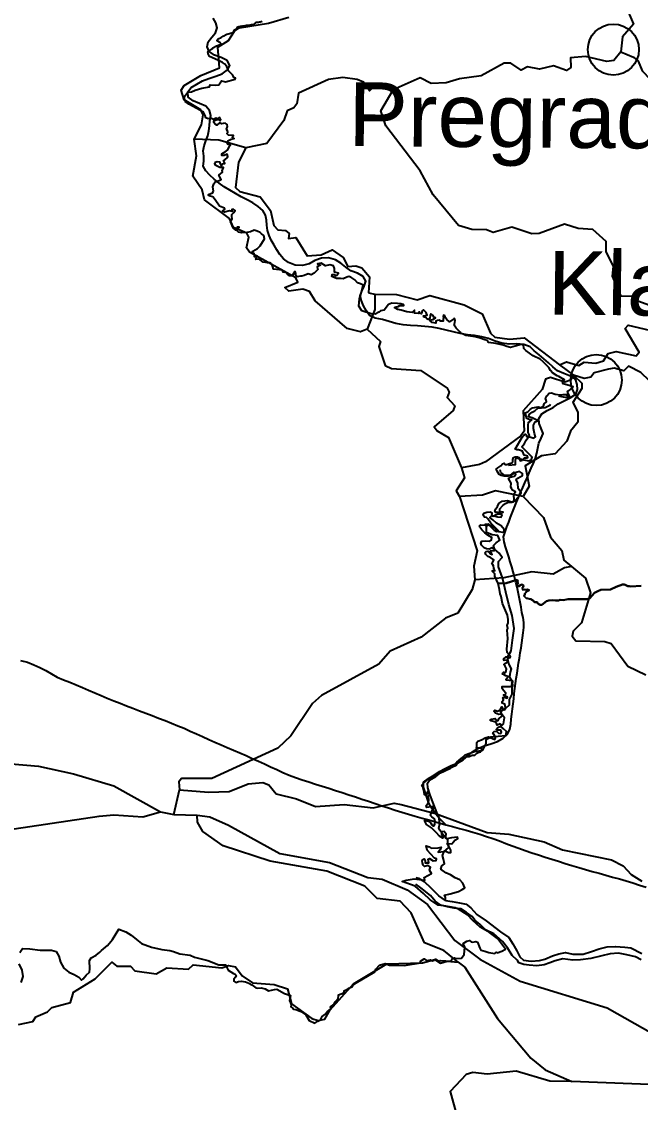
# Model space of a CAD drawing. Header units: metres. Extents: x 13.21 to 19.52, y 42.14 to 46.62.
# Drawn here: x 15.5378 to 15.7555, y 45.7928 to 46.1734 of the extents above; entities that cross this region are included whole.
import ezdxf

# ---------------------------------------------------------------- set-up
doc = ezdxf.new("R2010")
doc.units = ezdxf.units.M
doc.header["$MEASUREMENT"] = 0
for name, color, linetype in [('CESTE', 5, 'Continuous'), ('grad_manji', 1, 'Continuous'), ('hr', 9, 'Continuous'), ('naziv_manji', 1, 'Continuous'), ('PRUGE', 7, 'Continuous'), ('RIJEKE', 4, 'Continuous')]:
    doc.layers.add(name, color=color, linetype=linetype)
doc.styles.get("Standard").update_dxf_attribs({"font": 'arial.ttf'})

msp = doc.modelspace()

# ---------------------------------------------------------------- linework, layer by layer
at = {"layer": 'CESTE'}
for p, q in [((15.65992, 46.07787), (15.66212, 46.0774)), ((15.72713, 46.05249), (15.732, 46.04892)), ((15.59134, 45.89417), (15.5934, 45.90286)), ((15.58675, 45.89511), (15.59134, 45.89417)), ((15.59134, 45.89417), (15.59959, 45.89388)), ((15.7662, 45.79874), (15.73137, 45.80008))]:
    msp.add_line(p, q, dxfattribs=at)
for points in [[(15.68962, 46.21353), (15.68746, 46.21219), (15.68787, 46.21108), (15.69004, 46.20991), (15.69657, 46.20019), (15.69494, 46.19504), (15.69957, 46.19086), (15.71782, 46.19083), (15.72292, 46.18997), (15.727, 46.19191), (15.7295, 46.19227), (15.73707, 46.19096), (15.74481, 46.19139), (15.74694, 46.19053), (15.74877, 46.18713), (15.74648, 46.18405), (15.75022, 46.17932), (15.75314, 46.17254), (15.74924, 46.16803), (15.74871, 46.16277)], [(15.59857, 46.13195), (15.60117, 46.13702), (15.60166, 46.14062), (15.60092, 46.14231), (15.595, 46.14579), (15.59395, 46.14926), (15.59497, 46.15092), (15.60083, 46.15447), (15.6075, 46.15711), (15.6069, 46.16441), (15.61061, 46.1667), (15.61274, 46.17006), (15.61455, 46.17121), (15.62473, 46.17279), (15.63187, 46.17494)], [(15.74871, 46.16277), (15.74622, 46.15969), (15.74368, 46.1594), (15.73625, 46.16108), (15.731, 46.16062), (15.73108, 46.15726), (15.72951, 46.15615), (15.72492, 46.15787), (15.72003, 46.1566), (15.71587, 46.15745), (15.71359, 46.15632), (15.70991, 46.15877), (15.70764, 46.15881), (15.69948, 46.15426), (15.69185, 46.1533), (15.68723, 46.15178), (15.68195, 46.15156), (15.678, 46.15356), (15.6686, 46.14938)], [(15.74871, 46.16277), (15.75313, 46.16088), (15.75472, 46.1595), (15.75611, 46.15607), (15.76187, 46.15008), (15.76595, 46.14785), (15.77074, 46.14649), (15.78357, 46.14539), (15.78894, 46.14338)], [(15.6686, 46.14938), (15.66413, 46.15123), (15.66182, 46.15067), (15.66027, 46.14907), (15.65817, 46.15204), (15.65593, 46.15295), (15.65082, 46.15371), (15.64582, 46.15305), (15.63522, 46.14816), (15.63469, 46.14446), (15.63358, 46.14301), (15.6313, 46.14202), (15.63006, 46.13857), (15.62416, 46.13051), (15.61671, 46.12897)], [(15.76147, 46.07249), (15.75469, 46.07493), (15.75348, 46.07658), (15.74877, 46.07675), (15.74569, 46.0837), (15.74604, 46.08727), (15.74353, 46.09235), (15.74354, 46.09599), (15.7388, 46.10017), (15.73366, 46.10053), (15.72889, 46.10208), (15.71991, 46.09877), (15.71736, 46.0987), (15.71036, 46.10097), (15.70374, 46.09907), (15.70139, 46.10009), (15.69623, 46.10013), (15.6915, 46.10159), (15.68259, 46.11239), (15.67804, 46.1208), (15.66598, 46.13668), (15.66425, 46.14199), (15.6686, 46.14938)], [(15.65945, 46.06507), (15.65711, 46.06416), (15.6524, 46.0653), (15.64107, 46.07509), (15.63916, 46.07836), (15.63676, 46.0792), (15.63186, 46.07848), (15.63044, 46.07972), (15.63496, 46.0816), (15.6343, 46.08311), (15.61803, 46.09223), (15.61694, 46.09377), (15.61772, 46.09744), (15.61707, 46.09893), (15.6124, 46.10087), (15.61103, 46.10409), (15.60223, 46.11057), (15.60138, 46.11413), (15.59808, 46.11899), (15.59942, 46.1261), (15.59857, 46.13195)], [(15.61671, 46.12897), (15.6072, 46.13161), (15.59857, 46.13195)], [(15.61671, 46.12897), (15.6141, 46.12393), (15.61306, 46.11503), (15.61466, 46.11362), (15.62182, 46.11171), (15.62539, 46.1069), (15.62658, 46.10155), (15.62799, 46.10001), (15.63069, 46.09982), (15.63194, 46.09881), (15.63177, 46.09697), (15.63432, 46.09737), (15.63831, 46.09094), (15.64327, 46.0912), (15.64704, 46.09303), (15.65094, 46.09035), (15.65265, 46.08717), (15.65538, 46.08743), (15.65752, 46.08664), (15.66024, 46.08348), (15.65992, 46.07787)], [(15.66212, 46.0774), (15.66212, 46.07201), (15.65945, 46.06507)], [(15.66212, 46.0774), (15.66974, 46.0773), (15.67702, 46.07544), (15.68146, 46.07698), (15.69352, 46.07363), (15.69984, 46.07051), (15.70285, 46.06364), (15.70431, 46.06228), (15.70944, 46.06156), (15.71468, 46.06201), (15.72713, 46.05249)], [(15.65945, 46.06507), (15.66407, 46.06073), (15.66356, 46.05895), (15.66575, 46.05223), (15.668, 46.05127), (15.67824, 46.05052), (15.68753, 46.04435), (15.68821, 46.04285), (15.68757, 46.04104), (15.69023, 46.03813), (15.6897, 46.03638), (15.68304, 46.0307), (15.68399, 46.02928), (15.68804, 46.0269), (15.69256, 46.01628)], [(15.72713, 46.05249), (15.72959, 46.05353), (15.73388, 46.05225), (15.73573, 46.05347), (15.73988, 46.05312), (15.74254, 46.05398), (15.74424, 46.0565), (15.74704, 46.05726), (15.75401, 46.05563), (15.75515, 46.05703), (15.75021, 46.06527), (15.75129, 46.06654), (15.75879, 46.06475), (15.76399, 46.06502), (15.76831, 46.06676), (15.77459, 46.06563)], [(15.77441, 46.03851), (15.77192, 46.03779), (15.7696, 46.03799), (15.76009, 46.04091), (15.76176, 46.04225), (15.76167, 46.04401), (15.75564, 46.04983), (15.75141, 46.05202), (15.74967, 46.0504), (15.74631, 46.0513), (15.74431, 46.05102), (15.73925, 46.04969), (15.73808, 46.04819), (15.7358, 46.04771), (15.732, 46.04892)], [(15.732, 46.04892), (15.73091, 46.04716), (15.72891, 46.04646), (15.72393, 46.048), (15.7221, 46.0475), (15.72103, 46.04388), (15.71424, 46.03633), (15.71466, 46.02911), (15.71353, 46.02751), (15.70106, 46.01837), (15.69893, 46.01737), (15.69256, 46.01628)], [(15.732, 46.04892), (15.73491, 46.04602), (15.73498, 46.04419), (15.73181, 46.03927), (15.73348, 46.03585), (15.73349, 46.0323), (15.73093, 46.02919), (15.72965, 46.02568), (15.72559, 46.02112), (15.72074, 46.02046), (15.71501, 46.01692), (15.71643, 46.00983), (15.71428, 46.00619)], [(15.69256, 46.01628), (15.6936, 46.01277), (15.69067, 46.00818), (15.69194, 46.00619)], [(15.71428, 46.00619), (15.70452, 46.0081), (15.69997, 46.00656), (15.69194, 46.00619)], [(15.69194, 46.00619), (15.6981, 45.98701), (15.69692, 45.98165), (15.69729, 45.97685)], [(15.71428, 46.00619), (15.72146, 45.99872), (15.72387, 45.99177), (15.72788, 45.98716), (15.72861, 45.98372), (15.73133, 45.98152)], [(15.73133, 45.98152), (15.72881, 45.98104), (15.7249, 45.97875), (15.71736, 45.97962), (15.70748, 45.97751), (15.69729, 45.97685)], [(15.73133, 45.98152), (15.73621, 45.9774), (15.73804, 45.9722), (15.73486, 45.96164), (15.73184, 45.95874), (15.73157, 45.95695), (15.73279, 45.95526), (15.74301, 45.95506), (15.74524, 45.95439), (15.75117, 45.94637), (15.75741, 45.94329)], [(15.69729, 45.97685), (15.69635, 45.97334), (15.69136, 45.96509), (15.68694, 45.96329), (15.67836, 45.95659), (15.66756, 45.95165), (15.6635, 45.94709), (15.64331, 45.93605), (15.64012, 45.93323), (15.6325, 45.92183), (15.62796, 45.91749), (15.60475, 45.90678), (15.59409, 45.90684), (15.5931, 45.90569), (15.5934, 45.90286)], [(15.495, 45.91231), (15.52851, 45.91245), (15.54383, 45.9112), (15.55614, 45.90852), (15.57033, 45.90421), (15.58675, 45.89511)], [(15.5934, 45.90286), (15.60357, 45.90197), (15.61091, 45.90223), (15.61757, 45.90498), (15.62266, 45.90542), (15.62485, 45.90455), (15.62734, 45.90145), (15.6346, 45.89965), (15.64127, 45.89692), (15.65137, 45.8977), (15.66158, 45.89649), (15.66894, 45.89812), (15.67133, 45.8977), (15.68343, 45.89452), (15.70168, 45.88786), (15.7093, 45.88717), (15.72163, 45.88452), (15.72812, 45.88174), (15.74543, 45.87824), (15.7495, 45.87605), (15.75228, 45.87302), (15.75607, 45.87066)], [(15.49377, 45.88678), (15.49706, 45.88409), (15.49962, 45.8838), (15.56515, 45.89359), (15.57027, 45.89399), (15.58048, 45.89336), (15.58675, 45.89511)], [(15.59959, 45.89388), (15.60408, 45.89333), (15.61064, 45.89043), (15.62872, 45.88041), (15.64615, 45.87724), (15.65963, 45.87197), (15.66464, 45.87134), (15.67347, 45.8676), (15.68062, 45.86246), (15.69022, 45.84976), (15.69904, 45.84321), (15.71328, 45.83551), (15.7439, 45.8261), (15.75985, 45.81701), (15.77976, 45.80297)], [(15.69138, 45.8422), (15.68635, 45.84628), (15.67954, 45.84895), (15.67486, 45.85953), (15.67101, 45.86362), (15.66295, 45.86454), (15.6586, 45.86886), (15.64517, 45.87425), (15.62527, 45.87777), (15.6088, 45.88307), (15.60159, 45.88815), (15.59971, 45.8914), (15.59959, 45.89388)], [(15.53672, 45.82019), (15.54179, 45.82128), (15.54281, 45.82288), (15.54699, 45.82466), (15.54842, 45.8262), (15.55506, 45.82793), (15.55606, 45.83159), (15.56367, 45.83628), (15.56956, 45.84214), (15.57132, 45.84078), (15.57614, 45.84069), (15.57764, 45.83912), (15.58514, 45.83808), (15.58895, 45.84019), (15.59655, 45.83968), (15.59819, 45.84116), (15.60826, 45.84016), (15.61068, 45.84095), (15.61305, 45.84049), (15.61539, 45.83731), (15.6191, 45.83483), (15.62672, 45.83428), (15.63138, 45.83279), (15.63275, 45.82749), (15.6399, 45.82228), (15.64219, 45.82157), (15.64456, 45.82204), (15.64643, 45.82541), (15.65466, 45.83449), (15.66634, 45.8416), (15.6789, 45.84188), (15.68323, 45.84307), (15.68524, 45.84175), (15.68752, 45.84249), (15.69138, 45.8422)], [(15.69138, 45.8422), (15.69382, 45.84035), (15.70528, 45.82225), (15.71697, 45.80829), (15.72209, 45.80426), (15.73137, 45.80008)], [(15.73137, 45.80008), (15.72366, 45.80026), (15.7118, 45.8037), (15.70167, 45.80275), (15.69658, 45.8033), (15.69429, 45.80258), (15.68856, 45.79663), (15.691, 45.78803)]]:
    msp.add_lwpolyline(points, dxfattribs=at)
at = {"layer": 'grad_manji'}
for centre in [(15.74603, 46.16356), (15.74003, 46.04714)]:
    msp.add_circle(centre, 0.00898, dxfattribs=at)
at = {"layer": 'hr'}
for points in [[(15.75582, 45.97465), (15.7522, 45.9745), (15.75176, 45.97457), (15.75108, 45.97462), (15.75016, 45.97502), (15.7498, 45.97515), (15.7497, 45.97514), (15.7493, 45.97512), (15.74701, 45.97431), (15.74497, 45.97343), (15.7416, 45.97333), (15.74055, 45.97283), (15.7394, 45.97218), (15.73777, 45.97037), (15.73739, 45.97017), (15.73686, 45.96996), (15.73596, 45.96999), (15.73002, 45.96995), (15.72851, 45.96969), (15.72726, 45.96976), (15.7267, 45.96955), (15.72572, 45.96948), (15.72478, 45.96961), (15.72331, 45.96953), (15.72252, 45.96929), (15.72081, 45.96801), (15.7203, 45.96798), (15.71984, 45.96819), (15.71946, 45.96852), (15.71923, 45.96895), (15.71866, 45.96889), (15.71831, 45.96898), (15.7179, 45.96939), (15.71699, 45.96994), (15.7154, 45.97036), (15.71463, 45.97101), (15.71465, 45.97112), (15.71484, 45.97165), (15.71484, 45.97195), (15.71526, 45.97232), (15.7155, 45.97268), (15.71637, 45.97318), (15.71583, 45.97344), (15.71525, 45.9733), (15.71478, 45.97338), (15.71421, 45.97333), (15.71417, 45.97361), (15.71396, 45.9739), (15.71434, 45.97429), (15.7144, 45.97466), (15.71433, 45.97492), (15.71396, 45.97512), (15.71328, 45.97489), (15.71305, 45.97462), (15.71236, 45.97457), (15.71224, 45.97519), (15.71254, 45.9757), (15.71234, 45.97601), (15.71248, 45.97641), (15.71237, 45.97657), (15.71205, 45.97665), (15.71207, 45.97683), (15.70837, 45.97562), (15.70546, 45.97552), (15.70435, 45.97809), (15.70438, 45.9789), (15.70346, 45.97973), (15.7035, 45.98008), (15.70435, 45.97994), (15.70394, 45.98085), (15.70389, 45.98168), (15.70323, 45.98261), (15.70366, 45.98304), (15.70397, 45.98388), (15.70284, 45.98462), (15.70191, 45.98505), (15.70112, 45.98569), (15.7009, 45.98644), (15.70124, 45.98683), (15.70184, 45.98687), (15.70221, 45.98669), (15.7028, 45.98598), (15.70341, 45.98576), (15.70314, 45.98623), (15.70278, 45.98661), (15.70284, 45.98699), (15.70343, 45.98711), (15.70421, 45.98715), (15.70428, 45.98763), (15.70325, 45.98808), (15.70241, 45.9876), (15.70145, 45.9877), (15.70057, 45.98805), (15.69968, 45.98899), (15.69944, 45.98985), (15.69977, 45.99038), (15.70098, 45.99053), (15.7023, 45.99044), (15.70316, 45.99084), (15.70328, 45.99174), (15.70192, 45.9925), (15.70076, 45.99339), (15.69974, 45.99437), (15.69908, 45.99532), (15.69897, 45.99582), (15.6993, 45.99615), (15.70088, 45.99605), (15.70108, 45.99644), (15.70203, 45.99655), (15.70288, 45.99545), (15.70409, 45.99433), (15.70486, 45.99386), (15.70551, 45.9939), (15.70558, 45.99407), (15.70292, 45.99671), (15.70185, 45.99833), (15.70134, 45.99875), (15.70071, 45.99891), (15.70027, 45.99953), (15.70039, 46.00017), (15.7005, 46.00022), (15.7015, 46.00068), (15.70271, 46.0008), (15.70319, 46.00049), (15.70323, 46.00022), (15.70327, 45.99987), (15.70319, 45.99941), (15.70369, 45.99926), (15.70475, 45.99986), (15.70563, 46.00002), (15.70666, 46.00008), (15.70682, 46.00022), (15.7073, 46.00065), (15.70669, 46.00069), (15.70548, 46.00049), (15.70469, 46.00047), (15.70438, 46.00112), (15.70463, 46.00176), (15.7053, 46.00265), (15.70577, 46.00365), (15.7069, 46.00452), (15.70881, 46.00471), (15.71023, 46.00432), (15.71085, 46.00424), (15.71114, 46.00525), (15.71097, 46.0065), (15.71114, 46.00718), (15.71155, 46.00781), (15.71058, 46.00836), (15.71029, 46.00888), (15.71, 46.00941), (15.71004, 46.01088), (15.70918, 46.01254), (15.70983, 46.013), (15.71126, 46.01335), (15.71176, 46.01402), (15.71107, 46.01466), (15.70958, 46.01358), (15.709, 46.0133), (15.70765, 46.01333), (15.70656, 46.01354), (15.70582, 46.01393), (15.70511, 46.01512), (15.70485, 46.01572), (15.70541, 46.01622), (15.70639, 46.017), (15.70702, 46.0176), (15.70762, 46.01786), (15.70795, 46.01742), (15.70853, 46.01739), (15.70945, 46.0178), (15.7103, 46.01798), (15.71061, 46.01852), (15.71064, 46.01914), (15.71089, 46.01984), (15.71146, 46.02014), (15.71226, 46.02007), (15.71286, 46.01986), (15.71296, 46.01917), (15.71321, 46.01874), (15.71396, 46.01895), (15.7144, 46.01945), (15.71481, 46.0198), (15.71554, 46.01977), (15.71592, 46.01992), (15.71577, 46.02033), (15.71463, 46.02066), (15.71408, 46.02206), (15.71268, 46.02257), (15.7121, 46.02261), (15.71154, 46.02285), (15.714, 46.02703), (15.71448, 46.02778), (15.71513, 46.02813), (15.71545, 46.0277), (15.71546, 46.02727), (15.7158, 46.02703), (15.7165, 46.02774), (15.7161, 46.0287), (15.71607, 46.03066), (15.716, 46.03115), (15.71617, 46.03233), (15.71669, 46.03255), (15.7174, 46.03312), (15.71644, 46.03332), (15.71564, 46.03363), (15.71532, 46.03442), (15.71516, 46.03524), (15.71506, 46.03558), (15.71592, 46.03601), (15.71673, 46.03676), (15.71755, 46.03734), (15.71959, 46.03774), (15.72047, 46.03754), (15.72141, 46.03797), (15.72173, 46.03875), (15.72246, 46.03948), (15.72236, 46.04011), (15.72214, 46.04068), (15.72265, 46.04158), (15.72347, 46.04252), (15.72427, 46.0426), (15.72561, 46.04219), (15.72727, 46.04198), (15.72825, 46.04209), (15.729, 46.04211), (15.72937, 46.04209), (15.72963, 46.04202), (15.72972, 46.04185), (15.72982, 46.04133), (15.73063, 46.0412), (15.7307, 46.04137), (15.73018, 46.04244), (15.72995, 46.04326), (15.73077, 46.04373), (15.7319, 46.04472), (15.73048, 46.0452), (15.72918, 46.04554), (15.72839, 46.04585), (15.72817, 46.04667), (15.72837, 46.0471), (15.72884, 46.04723), (15.72683, 46.04845), (15.72625, 46.04861), (15.72467, 46.04965), (15.72396, 46.05057), (15.7233, 46.05155), (15.72138, 46.05352), (15.72023, 46.05453), (15.71786, 46.05567), (15.7165, 46.05657), (15.71522, 46.05756), (15.71459, 46.05832), (15.71451, 46.05854), (15.71445, 46.05944), (15.71357, 46.05968), (15.71149, 46.05908), (15.70983, 46.05868), (15.7085, 46.05892), (15.70721, 46.05947), (15.70468, 46.06007), (15.70212, 46.06037), (15.70177, 46.06113), (15.7008, 46.06138), (15.69882, 46.06198), (15.69743, 46.06234), (15.69412, 46.06279), (15.69322, 46.06326), (15.6925, 46.06353), (15.69213, 46.06404), (15.69069, 46.06546), (15.69006, 46.06647), (15.69029, 46.06738), (15.69043, 46.06816), (15.69018, 46.06887), (15.68991, 46.06867), (15.68838, 46.0677), (15.68749, 46.0685), (15.68699, 46.06912), (15.68679, 46.06972), (15.68628, 46.07), (15.68611, 46.06947), (15.68644, 46.06897), (15.6861, 46.06855), (15.68613, 46.06789), (15.68537, 46.0679), (15.68477, 46.06824), (15.68415, 46.06811), (15.68352, 46.06788), (15.68354, 46.06718), (15.68229, 46.06737), (15.6816, 46.068), (15.68156, 46.06824), (15.68253, 46.06847), (15.68343, 46.06903), (15.68283, 46.06934), (15.68262, 46.06989), (15.6818, 46.07044), (15.68156, 46.06987), (15.68144, 46.0688), (15.68084, 46.06847), (15.68037, 46.06867), (15.68004, 46.06913), (15.67938, 46.06928), (15.67929, 46.06977), (15.68057, 46.07002), (15.68013, 46.071), (15.67926, 46.07184), (15.67881, 46.07155), (15.67854, 46.07042), (15.678, 46.07056), (15.67778, 46.07116), (15.67736, 46.07064), (15.67611, 46.07069), (15.67609, 46.07124), (15.67602, 46.07172), (15.67524, 46.07098), (15.67332, 46.07114), (15.67143, 46.07179), (15.67017, 46.07203), (15.66907, 46.07274), (15.66962, 46.07299), (15.67035, 46.07301), (15.67092, 46.07342), (15.67234, 46.07346), (15.67211, 46.07378), (15.67128, 46.07396), (15.67006, 46.07406), (15.66807, 46.07427), (15.66692, 46.07379), (15.66536, 46.07173), (15.66414, 46.07154), (15.66351, 46.07105), (15.66219, 46.07039), (15.66083, 46.07052), (15.65749, 46.07153), (15.65643, 46.07322), (15.65669, 46.07571), (15.65727, 46.07772), (15.65798, 46.08053), (15.65701, 46.08102), (15.65602, 46.08137), (15.65506, 46.08248), (15.65372, 46.08336), (15.65299, 46.08364), (15.65222, 46.08341), (15.65102, 46.08277), (15.65003, 46.08289), (15.64865, 46.08298), (15.64696, 46.08359), (15.64708, 46.08438), (15.64793, 46.08437), (15.64819, 46.08387), (15.64871, 46.08411), (15.64931, 46.08483), (15.64793, 46.0852), (15.64788, 46.0865), (15.64759, 46.08737), (15.64624, 46.08771), (15.64478, 46.08737), (15.64327, 46.08838), (15.64193, 46.08811), (15.64303, 46.0876), (15.64185, 46.087), (15.64193, 46.08653), (15.64206, 46.08612), (15.6408, 46.08481), (15.63966, 46.08427), (15.6387, 46.08456), (15.63726, 46.08402), (15.63645, 46.08376), (15.63597, 46.08374), (15.63465, 46.0835), (15.63424, 46.08425), (15.63427, 46.08477), (15.63392, 46.08539), (15.63303, 46.08381), (15.63213, 46.08383), (15.63147, 46.08428), (15.63115, 46.08495), (15.62991, 46.08521), (15.62968, 46.08581), (15.6265, 46.08626), (15.62606, 46.08743), (15.62532, 46.08839), (15.62432, 46.08849), (15.62287, 46.08873), (15.62173, 46.08948), (15.62117, 46.08973), (15.62021, 46.08962), (15.62067, 46.09094), (15.61982, 46.0906), (15.61961, 46.09177), (15.61902, 46.09217), (15.61924, 46.09255), (15.62086, 46.09354), (15.62181, 46.09445), (15.62331, 46.09693), (15.623, 46.09803), (15.62227, 46.09871), (15.62173, 46.09917), (15.62068, 46.09959), (15.61968, 46.09995), (15.61831, 46.09931), (15.61705, 46.09908), (15.61536, 46.09896), (15.61415, 46.09929), (15.6137, 46.09972), (15.61366, 46.1001), (15.61404, 46.10049), (15.61438, 46.10101), (15.61368, 46.10101), (15.61317, 46.1), (15.61224, 46.10073), (15.61134, 46.10296), (15.61197, 46.10396), (15.61174, 46.10484), (15.61175, 46.10541), (15.61255, 46.10622), (15.61293, 46.10686), (15.61226, 46.10736), (15.61184, 46.10723), (15.61187, 46.10651), (15.61092, 46.10678), (15.60922, 46.10627), (15.60851, 46.10668), (15.60931, 46.10733), (15.60921, 46.1077), (15.60742, 46.10844), (15.60595, 46.11065), (15.60514, 46.11172), (15.60413, 46.11193), (15.60363, 46.11221), (15.60359, 46.11245), (15.60505, 46.11304), (15.60535, 46.11372), (15.60514, 46.11519), (15.60551, 46.1163), (15.60595, 46.11693), (15.60729, 46.11742), (15.60799, 46.11782), (15.60719, 46.11926), (15.60852, 46.12037), (15.6084, 46.12086), (15.60883, 46.12198), (15.60755, 46.12204), (15.60618, 46.12275), (15.60577, 46.12334), (15.60593, 46.12389), (15.60665, 46.12411), (15.60744, 46.12399), (15.60767, 46.12326), (15.6079, 46.12284), (15.60824, 46.12268), (15.60842, 46.12327), (15.6093, 46.12347), (15.60911, 46.12404), (15.60888, 46.12449), (15.60933, 46.12475), (15.61028, 46.12548), (15.61033, 46.12589), (15.6101, 46.12672), (15.60912, 46.1263), (15.6083, 46.12623), (15.60825, 46.12684), (15.60947, 46.12757), (15.61043, 46.12822), (15.61094, 46.12954), (15.61131, 46.12985), (15.61047, 46.13006), (15.61015, 46.13065), (15.61059, 46.13147), (15.61157, 46.13202), (15.61261, 46.13228), (15.61192, 46.13271), (15.61239, 46.13329), (15.61058, 46.13345), (15.61002, 46.13395), (15.61037, 46.13439), (15.61032, 46.13498), (15.60987, 46.13556), (15.61032, 46.13649), (15.61011, 46.13716), (15.60947, 46.13762), (15.60875, 46.1375), (15.60821, 46.13737), (15.60743, 46.13777), (15.60651, 46.13698), (15.60589, 46.13726), (15.60551, 46.13784), (15.60541, 46.13849), (15.60626, 46.13884), (15.60707, 46.1389), (15.60774, 46.13844), (15.60794, 46.13887), (15.60766, 46.13914), (15.60754, 46.13958), (15.6067, 46.13918), (15.60616, 46.13939), (15.60531, 46.13893), (15.60467, 46.13925), (15.60347, 46.13916), (15.60265, 46.13954), (15.60243, 46.14035), (15.60182, 46.14154), (15.59664, 46.14431), (15.59532, 46.14529), (15.595, 46.14693), (15.59634, 46.14851), (15.59762, 46.14867), (15.59885, 46.14931), (15.60123, 46.14998), (15.60397, 46.15048), (15.60418, 46.15116), (15.60598, 46.15096), (15.60717, 46.15118), (15.60817, 46.15256), (15.60959, 46.15214), (15.61293, 46.15312), (15.61309, 46.15351), (15.61246, 46.15373), (15.61214, 46.15448), (15.61065, 46.15609), (15.61007, 46.15755), (15.60925, 46.1585), (15.60851, 46.15901), (15.60685, 46.15978), (15.60392, 46.16112), (15.60346, 46.16202), (15.60333, 46.16278), (15.6049, 46.1638), (15.60516, 46.16421), (15.60641, 46.16483), (15.60807, 46.16548), (15.60744, 46.1661), (15.60647, 46.16678), (15.60696, 46.16734), (15.60802, 46.16784), (15.60876, 46.16832), (15.61001, 46.16892), (15.61229, 46.16956), (15.61273, 46.17053), (15.6135, 46.17093), (15.61385, 46.17156), (15.61431, 46.17172), (15.61545, 46.17192), (15.61556, 46.17155), (15.61607, 46.17195), (15.61695, 46.17213), (15.6172, 46.17206), (15.61736, 46.17211), (15.61771, 46.17219), (15.61823, 46.17226), (15.61877, 46.17242), (15.61964, 46.17252), (15.61997, 46.17278), (15.62008, 46.17295), (15.62034, 46.17318), (15.62061, 46.17321), (15.62085, 46.17315), (15.62118, 46.17319), (15.62154, 46.17329), (15.62179, 46.17331), (15.62247, 46.17351)], [(15.53718, 45.84551), (15.53812, 45.84695), (15.54073, 45.84686), (15.54437, 45.84632), (15.54833, 45.84634), (15.54994, 45.84591), (15.55092, 45.84421), (15.55151, 45.84218), (15.55269, 45.84007), (15.5544, 45.83867), (15.55631, 45.83778), (15.55793, 45.83685), (15.55894, 45.83577), (15.55943, 45.83631), (15.56058, 45.83761), (15.56174, 45.83858), (15.56178, 45.8398), (15.56176, 45.84275), (15.56226, 45.84372), (15.56402, 45.84466), (15.5653, 45.84564), (15.56599, 45.84629), (15.56801, 45.84806), (15.56979, 45.85008), (15.57205, 45.85373), (15.57445, 45.85277), (15.57633, 45.85161), (15.5782, 45.85009), (15.58005, 45.84872), (15.58353, 45.84743), (15.58722, 45.84663), (15.59002, 45.84628), (15.59122, 45.84591), (15.59348, 45.84505), (15.5971, 45.84459), (15.59861, 45.84386), (15.60339, 45.84278), (15.60722, 45.84126), (15.60952, 45.84124), (15.61046, 45.83938), (15.61237, 45.8382), (15.61297, 45.83797), (15.61336, 45.83742), (15.61313, 45.83684), (15.61253, 45.83611), (15.61245, 45.83546), (15.61322, 45.83504), (15.61414, 45.83528), (15.61524, 45.83542), (15.6166, 45.83523), (15.61774, 45.83475), (15.61883, 45.83415), (15.62023, 45.83311), (15.62082, 45.833), (15.62215, 45.83312), (15.62358, 45.83272), (15.62469, 45.83202), (15.62683, 45.83255), (15.62763, 45.83262), (15.63033, 45.83107), (15.63249, 45.83044), (15.63203, 45.82854), (15.63246, 45.82783), (15.63267, 45.8271), (15.63255, 45.82647), (15.63324, 45.82595), (15.63355, 45.82564), (15.63435, 45.82544), (15.63487, 45.82521), (15.6361, 45.82478), (15.63785, 45.82355), (15.63906, 45.82161), (15.64104, 45.82062), (15.64201, 45.82133), (15.64297, 45.82185), (15.64352, 45.82298), (15.64446, 45.82369), (15.64532, 45.82467), (15.64658, 45.82571), (15.64652, 45.82647), (15.64783, 45.82738), (15.6482, 45.82812), (15.64845, 45.82854), (15.64924, 45.82936), (15.64938, 45.83025), (15.64937, 45.83065), (15.6512, 45.83134), (15.65144, 45.83211), (15.65241, 45.83248), (15.65301, 45.83302), (15.65413, 45.8334), (15.65457, 45.83427), (15.65557, 45.83486), (15.66205, 45.83871), (15.66241, 45.83962), (15.66377, 45.84103), (15.66571, 45.8417), (15.66728, 45.84103), (15.67239, 45.84097), (15.67816, 45.84189), (15.67819, 45.84249), (15.67944, 45.84336), (15.68026, 45.84269), (15.68167, 45.84302), (15.68244, 45.84258), (15.68293, 45.84286), (15.68349, 45.84317), (15.68479, 45.84237), (15.68518, 45.84272), (15.68901, 45.84248), (15.68946, 45.84341), (15.69016, 45.84363), (15.69066, 45.84341), (15.69266, 45.84355), (15.69355, 45.84483), (15.69373, 45.84738), (15.69324, 45.84876), (15.69443, 45.84955), (15.69541, 45.84976), (15.69603, 45.84927), (15.69657, 45.84916), (15.69765, 45.8494), (15.69824, 45.84916), (15.69901, 45.84713), (15.69946, 45.84639), (15.7008, 45.84606), (15.70227, 45.84557), (15.70438, 45.8452), (15.70456, 45.84546), (15.70493, 45.84561), (15.7052, 45.84541), (15.70683, 45.84607), (15.70813, 45.84675), (15.70527, 45.85046), (15.70247, 45.85265), (15.69918, 45.85451), (15.69657, 45.85683), (15.69474, 45.85882), (15.69151, 45.86085), (15.69032, 45.86129), (15.68637, 45.86199), (15.68619, 45.86202), (15.68439, 45.86222), (15.68161, 45.86404), (15.67925, 45.86634), (15.67627, 45.86887), (15.67178, 45.87055), (15.6731, 45.87108), (15.67599, 45.87151), (15.67973, 45.87105), (15.6795, 45.872), (15.68202, 45.8734), (15.68129, 45.87458), (15.68165, 45.87563), (15.68092, 45.87615), (15.67964, 45.87583), (15.67913, 45.87634), (15.67887, 45.87717), (15.67877, 45.87782), (15.67901, 45.87829), (15.67942, 45.87851), (15.6798, 45.87778), (15.67987, 45.87714), (15.68111, 45.87718), (15.68091, 45.87844), (15.68136, 45.87869), (15.68262, 45.87788), (15.68363, 45.87793), (15.68381, 45.87855), (15.68315, 45.87877), (15.68051, 45.88159), (15.68022, 45.88312), (15.68118, 45.88282), (15.68191, 45.88226), (15.68436, 45.88238), (15.68541, 45.88267), (15.68514, 45.88169), (15.68442, 45.8809), (15.68713, 45.88129), (15.68798, 45.88081), (15.68888, 45.88077), (15.68889, 45.88161), (15.68818, 45.88296), (15.68751, 45.88399), (15.6892, 45.88381), (15.68975, 45.8845), (15.69029, 45.88507), (15.69132, 45.88564), (15.69118, 45.8862), (15.68905, 45.88593), (15.68746, 45.88556), (15.68692, 45.88588), (15.6872, 45.88725), (15.68647, 45.88817), (15.6855, 45.88804), (15.68552, 45.88737), (15.68607, 45.8858), (15.68487, 45.88649), (15.68364, 45.8878), (15.68207, 45.8894), (15.68027, 45.89066), (15.67962, 45.89199), (15.681, 45.89183), (15.68184, 45.89108), (15.68211, 45.89049), (15.68249, 45.89015), (15.68283, 45.89016), (15.68324, 45.89078), (15.6833, 45.8916), (15.68315, 45.89268), (15.68215, 45.89327), (15.68174, 45.89376), (15.68202, 45.89512), (15.68243, 45.89568), (15.68263, 45.89595), (15.68259, 45.89693), (15.68044, 45.89659), (15.68022, 45.8973), (15.68083, 45.89818), (15.68107, 45.89925), (15.68107, 45.89957), (15.68082, 45.9003), (15.68115, 45.90125), (15.68092, 45.90237), (15.68009, 45.90103), (15.67958, 45.90108), (15.6795, 45.902), (15.67897, 45.90387), (15.67862, 45.90449), (15.67928, 45.90519), (15.68089, 45.90654), (15.68188, 45.90675), (15.68302, 45.90721), (15.68349, 45.90787), (15.68453, 45.90887), (15.68608, 45.90919), (15.68764, 45.91014), (15.69072, 45.91155), (15.69127, 45.91248), (15.69151, 45.91277), (15.69254, 45.91387), (15.69328, 45.91434), (15.69384, 45.91423), (15.69446, 45.91456), (15.69482, 45.91459), (15.6953, 45.91459), (15.69636, 45.91503), (15.69725, 45.91503), (15.69799, 45.91575), (15.69852, 45.91603), (15.69931, 45.91624), (15.6997, 45.91673), (15.69962, 45.91748), (15.69924, 45.91747), (15.69791, 45.91751), (15.698, 45.91808), (15.69803, 45.91956), (15.69833, 45.91994), (15.69965, 45.92041), (15.70097, 45.92117), (15.70212, 45.92156), (15.70437, 45.92056), (15.70453, 45.92112), (15.70438, 45.92176), (15.704, 45.92229), (15.70365, 45.92289), (15.7041, 45.9234), (15.70496, 45.92345), (15.70557, 45.92283), (15.70643, 45.92269), (15.70672, 45.9231), (15.70644, 45.92381), (15.70521, 45.92382), (15.70477, 45.92403), (15.70542, 45.92475), (15.70657, 45.92533), (15.70661, 45.92587), (15.70623, 45.92608), (15.70514, 45.92563), (15.705, 45.92598), (15.70462, 45.92663), (15.70299, 45.9271), (15.70271, 45.9274), (15.7032, 45.9277), (15.70441, 45.92799), (15.70488, 45.9273), (15.7054, 45.92716), (15.70591, 45.92801), (15.70663, 45.92872), (15.70692, 45.92914), (15.70671, 45.92951), (15.7057, 45.92938), (15.70462, 45.92988), (15.70403, 45.93051), (15.70429, 45.93086), (15.70529, 45.9305), (15.70622, 45.93098), (15.7068, 45.93204), (15.70699, 45.93151), (15.70781, 45.93103), (15.70813, 45.93157), (15.70809, 45.93181), (15.70789, 45.93302), (15.70692, 45.93338), (15.70689, 45.93389), (15.70743, 45.9345), (15.70714, 45.93539), (15.70751, 45.93548), (15.7087, 45.93514), (15.70876, 45.9355), (15.70784, 45.93591), (15.70742, 45.93631), (15.70809, 45.93647), (15.70823, 45.93687), (15.70743, 45.93778), (15.70689, 45.93854), (15.70695, 45.93928), (15.70858, 45.93922), (15.70984, 45.93922), (15.71065, 45.93939), (15.71072, 45.93985), (15.71028, 45.94046), (15.71064, 45.94106), (15.71018, 45.94126), (15.70855, 45.94141), (15.70817, 45.94167), (15.70901, 45.94275), (15.70815, 45.94302), (15.70766, 45.94334), (15.70703, 45.94357), (15.7071, 45.9441), (15.70748, 45.94431), (15.70792, 45.94399), (15.70825, 45.94428), (15.70848, 45.94548), (15.70792, 45.94644), (15.70751, 45.94701), (15.70788, 45.94732), (15.70888, 45.94795), (15.70871, 45.94849), (15.70757, 45.94837), (15.70735, 45.94881), (15.70833, 45.94962), (15.70873, 45.94955), (15.70943, 45.94931), (15.70976, 45.94942), (15.70986, 45.94978), (15.70972, 45.95), (15.70867, 45.95123), (15.7085, 45.95239), (15.70887, 45.95619), (15.7088, 45.9576), (15.70865, 45.9592), (15.70886, 45.95966), (15.70869, 45.96075), (15.70905, 45.96169), (15.70906, 45.96278), (15.70873, 45.96434), (15.70703, 45.96848), (15.70658, 45.97093), (15.70622, 45.97191), (15.70598, 45.97335), (15.70546, 45.97552), (15.70837, 45.97562), (15.71207, 45.97683), (15.71205, 45.97665), (15.71237, 45.97657), (15.71248, 45.97641), (15.71234, 45.97601), (15.71254, 45.9757), (15.71224, 45.97519), (15.71236, 45.97457), (15.71305, 45.97462), (15.71328, 45.97489), (15.71396, 45.97512), (15.71433, 45.97492), (15.7144, 45.97466), (15.71434, 45.97429), (15.71396, 45.9739), (15.71417, 45.97361), (15.71421, 45.97333), (15.71478, 45.97338), (15.71525, 45.9733), (15.71583, 45.97344), (15.71637, 45.97318), (15.7155, 45.97268), (15.71526, 45.97232), (15.71484, 45.97195), (15.71484, 45.97165), (15.71465, 45.97112), (15.71463, 45.97101), (15.7154, 45.97036), (15.71699, 45.96994), (15.7179, 45.96939), (15.71831, 45.96898), (15.71866, 45.96889), (15.71923, 45.96895), (15.71946, 45.96852), (15.71984, 45.96819), (15.7203, 45.96798), (15.72081, 45.96801), (15.72252, 45.96929), (15.72331, 45.96953), (15.72478, 45.96961), (15.72572, 45.96948), (15.7267, 45.96955), (15.72726, 45.96976), (15.72851, 45.96969), (15.73002, 45.96995), (15.73596, 45.96999), (15.73686, 45.96996), (15.73739, 45.97017), (15.73777, 45.97037), (15.7394, 45.97218), (15.74055, 45.97283), (15.7416, 45.97333), (15.74497, 45.97343), (15.74701, 45.97431), (15.7493, 45.97512), (15.7497, 45.97514), (15.7498, 45.97515), (15.75016, 45.97502), (15.75108, 45.97462), (15.75176, 45.97457), (15.7522, 45.9745), (15.75582, 45.97465)], [(15.5377, 45.83498), (15.5384, 45.83712), (15.53805, 45.83937), (15.53701, 45.84158)]]:
    msp.add_lwpolyline(points, dxfattribs=at)
at = {"layer": 'PRUGE'}
for points in [[(15.68704, 45.89056), (15.68559, 45.89204), (15.68421, 45.89356), (15.68293, 45.89513), (15.68183, 45.89676), (15.681, 45.89845), (15.6804, 45.90021), (15.67976, 45.90196), (15.67928, 45.90376), (15.67922, 45.90554), (15.68101, 45.90678), (15.68298, 45.90798), (15.68483, 45.90924), (15.6868, 45.9104), (15.68897, 45.91136), (15.69119, 45.91227), (15.69316, 45.91344), (15.69485, 45.91479), (15.69646, 45.9162), (15.69837, 45.91741), (15.7006, 45.9183), (15.70297, 45.91903), (15.70524, 45.9199), (15.70724, 45.92103), (15.70882, 45.92245), (15.70964, 45.92416), (15.71, 45.92594), (15.71013, 45.92774), (15.71033, 45.92953), (15.71053, 45.93133), (15.71074, 45.93312), (15.71096, 45.93492), (15.71118, 45.93671), (15.7114, 45.9385), (15.71164, 45.94029), (15.71188, 45.94208), (15.71213, 45.94387), (15.71241, 45.94566), (15.71269, 45.94745), (15.71297, 45.94924), (15.71326, 45.95103), (15.71354, 45.95281), (15.71381, 45.9546), (15.71408, 45.95639), (15.71435, 45.95818), (15.71454, 45.95997), (15.71451, 45.96177), (15.71425, 45.96356), (15.71388, 45.96535), (15.71355, 45.96713), (15.71322, 45.96892), (15.71289, 45.9707), (15.71254, 45.97248), (15.71216, 45.97426), (15.71176, 45.97603), (15.7113, 45.9778), (15.71081, 45.97957), (15.71029, 45.98134), (15.70974, 45.9831), (15.7092, 45.98485), (15.70865, 45.98661), (15.70813, 45.98837), (15.70759, 45.99015), (15.70735, 45.99191), (15.70793, 45.99367), (15.70858, 45.99542), (15.70924, 45.99716), (15.70989, 45.9989), (15.71056, 46.00063), (15.71125, 46.00237), (15.71194, 46.0041), (15.71266, 46.00583), (15.71339, 46.00756), (15.71415, 46.00928), (15.7149, 46.011), (15.71567, 46.01271), (15.71643, 46.01443), (15.71717, 46.01616), (15.71789, 46.01789), (15.71859, 46.01961), (15.71911, 46.02138), (15.71951, 46.02315), (15.7198, 46.02495), (15.72067, 46.02665), (15.72139, 46.02833), (15.72059, 46.03005), (15.71992, 46.03183), (15.71978, 46.03359), (15.72083, 46.03527), (15.72273, 46.03644), (15.72485, 46.03749), (15.7266, 46.03882), (15.72868, 46.03988), (15.73082, 46.0409), (15.7328, 46.04213), (15.73347, 46.04378), (15.73328, 46.04563), (15.73273, 46.04743), (15.73093, 46.04857), (15.72858, 46.04944), (15.72643, 46.05046), (15.72471, 46.05178), (15.72318, 46.05325), (15.72162, 46.05468), (15.71989, 46.05602), (15.71821, 46.05739), (15.71677, 46.05891), (15.71453, 46.05969), (15.71192, 46.05989), (15.71192, 46.05989), (15.70932, 46.05979), (15.70681, 46.0602), (15.70442, 46.06089), (15.70214, 46.06175), (15.69973, 46.06241), (15.69723, 46.06285), (15.69466, 46.06312), (15.69216, 46.06357), (15.68969, 46.06411), (15.68725, 46.0647), (15.68479, 46.06526), (15.68229, 46.06573), (15.67975, 46.06606), (15.67717, 46.06623), (15.6746, 46.06638), (15.67203, 46.06661), (15.66955, 46.06712), (15.66714, 46.06777), (15.66477, 46.06851), (15.66218, 46.06895), (15.66022, 46.06992), (15.65909, 46.0716), (15.6581, 46.07326), (15.65737, 46.075), (15.65698, 46.07678), (15.65755, 46.07852), (15.65834, 46.08027), (15.65895, 46.08203), (15.65798, 46.08366), (15.65598, 46.08478), (15.65361, 46.08557), (15.65187, 46.08688), (15.65016, 46.08827), (15.6483, 46.0895), (15.64585, 46.09021), (15.64585, 46.09021), (15.64336, 46.0901), (15.64097, 46.08929), (15.63901, 46.08806), (15.63668, 46.08745), (15.63408, 46.08766), (15.63179, 46.08855), (15.62999, 46.08982), (15.62866, 46.09139), (15.62765, 46.09304), (15.62665, 46.09471), (15.62567, 46.09637), (15.62488, 46.09809), (15.6244, 46.09985), (15.62416, 46.10165), (15.62401, 46.10344), (15.62359, 46.10523), (15.62273, 46.10692), (15.62109, 46.10831), (15.61919, 46.10954), (15.61716, 46.11065), (15.61505, 46.1117), (15.61303, 46.11283), (15.61111, 46.11403), (15.60915, 46.11522), (15.60731, 46.11649), (15.60562, 46.11785), (15.60406, 46.11928), (15.60266, 46.12082), (15.60169, 46.12247), (15.60192, 46.12426), (15.60191, 46.12606), (15.60171, 46.12785), (15.60205, 46.12964), (15.60266, 46.13139), (15.60335, 46.13312), (15.60374, 46.13489), (15.60392, 46.1367), (15.60401, 46.1385), (15.60436, 46.1403), (15.60398, 46.14206), (15.6027, 46.14362), (15.60047, 46.14455), (15.5982, 46.14554), (15.59645, 46.14679), (15.59629, 46.14864), (15.59748, 46.15016), (15.59952, 46.15136), (15.60151, 46.15252), (15.60376, 46.15338), (15.60613, 46.15413), (15.6084, 46.15504), (15.61023, 46.15636), (15.61106, 46.15799), (15.61011, 46.15975), (15.60805, 46.16072), (15.60569, 46.16153), (15.6038, 46.16282), (15.60309, 46.16451), (15.60349, 46.16629), (15.60477, 46.16788), (15.60603, 46.16949), (15.60668, 46.17118), (15.60617, 46.17297), (15.60528, 46.17466)], [(15.53745, 45.94844), (15.53985, 45.94776), (15.54211, 45.94689), (15.54428, 45.94592), (15.54636, 45.94485), (15.54829, 45.94366), (15.55033, 45.94256), (15.55253, 45.94161), (15.55476, 45.9407), (15.55698, 45.93978), (15.5592, 45.93886), (15.5614, 45.93792), (15.56359, 45.93697), (15.56578, 45.93601), (15.56799, 45.93509), (15.57023, 45.93419), (15.57248, 45.93331), (15.57474, 45.93244), (15.577, 45.93157), (15.57926, 45.93071), (15.58152, 45.92983), (15.58377, 45.92896), (15.58603, 45.92809), (15.58829, 45.92722), (15.59053, 45.92634), (15.59277, 45.92543), (15.59498, 45.92451), (15.59717, 45.92355), (15.59934, 45.92258), (15.60149, 45.92159), (15.60366, 45.92061), (15.60583, 45.91964), (15.60802, 45.91868), (15.61021, 45.91773), (15.6124, 45.91678), (15.61459, 45.91583), (15.61678, 45.91488), (15.61896, 45.91392), (15.62113, 45.91295), (15.6233, 45.91197), (15.62545, 45.91098), (15.6276, 45.90999), (15.62976, 45.90899), (15.63192, 45.90802), (15.63418, 45.90715), (15.6365, 45.90637), (15.63886, 45.90564), (15.64121, 45.90488), (15.64356, 45.90414), (15.64589, 45.90339), (15.64824, 45.90264), (15.65058, 45.90188), (15.65293, 45.90113), (15.65526, 45.90037), (15.65759, 45.8996), (15.65992, 45.89882), (15.66224, 45.89803), (15.66456, 45.89725), (15.66688, 45.89647), (15.66922, 45.8957), (15.67157, 45.89496), (15.67393, 45.89424), (15.67632, 45.89356), (15.67871, 45.89289), (15.68111, 45.89222), (15.6835, 45.89155), (15.68704, 45.89056)], [(15.68704, 45.89056), (15.68944, 45.8899), (15.69185, 45.88924), (15.69425, 45.88859), (15.69664, 45.88792), (15.69901, 45.88721), (15.70135, 45.88646), (15.70366, 45.88565), (15.70594, 45.88482), (15.70821, 45.88396), (15.71048, 45.88311), (15.71276, 45.88227), (15.71505, 45.88145), (15.71737, 45.88065), (15.7197, 45.87989), (15.72204, 45.87913), (15.72439, 45.87839), (15.72674, 45.87766), (15.7291, 45.87693), (15.73147, 45.87621), (15.73384, 45.8755), (15.73621, 45.8748), (15.7386, 45.87412), (15.74099, 45.87345), (15.74338, 45.87278), (15.74578, 45.87212), (15.74817, 45.87144), (15.75055, 45.87076), (15.75292, 45.87005), (15.75528, 45.86932), (15.75762, 45.86856)]]:
    msp.add_lwpolyline(points, dxfattribs=at)
at = {"layer": 'RIJEKE'}
for points in [[(15.72677, 46.04158), (15.72718, 46.0415), (15.73019, 46.04095)], [(15.70908, 46.01716), (15.71165, 46.01747), (15.71164, 46.01793), (15.71163, 46.01907), (15.71193, 46.01976), (15.71193, 46.01976), (15.71459, 46.0191), (15.71624, 46.01867), (15.71723, 46.01913), (15.71752, 46.02005), (15.71583, 46.02163), (15.71448, 46.02299), (15.7138, 46.02368), (15.71477, 46.02484), (15.7154, 46.026), (15.71628, 46.02729), (15.71628, 46.02729), (15.71801, 46.02672), (15.71865, 46.02718), (15.71829, 46.02833), (15.71793, 46.03015), (15.71789, 46.0313), (15.71852, 46.03245), (15.71982, 46.03293), (15.71884, 46.03315), (15.71749, 46.03382), (15.71617, 46.03426), (15.71648, 46.03518), (15.71745, 46.03588), (15.71843, 46.03635), (15.7194, 46.03728), (15.72202, 46.03754), (15.72365, 46.03826), (15.7239, 46.03871)], [(15.68698, 45.86389), (15.68696, 45.86487), (15.6866, 45.86578), (15.68856, 45.86626), (15.6915, 45.86698), (15.69279, 45.86769), (15.69376, 45.86838), (15.69305, 45.86998), (15.69206, 45.87112), (15.69039, 45.87179), (15.68871, 45.87291), (15.68706, 45.87358), (15.68538, 45.87493), (15.68569, 45.87608), (15.68664, 45.87679), (15.68628, 45.87838), (15.68591, 45.87976), (15.68654, 45.88114), (15.68813, 45.88254), (15.68777, 45.88414), (15.68774, 45.88551), (15.6864, 45.88664), (15.68502, 45.88869), (15.68468, 45.88938), (15.68496, 45.89098), (15.68458, 45.89328), (15.68388, 45.89487), (15.68247, 45.89853), (15.68142, 45.90126), (15.6807, 45.90354), (15.68066, 45.90514), (15.68129, 45.9063), (15.68356, 45.90748), (15.68516, 45.90887), (15.68874, 45.91052), (15.69098, 45.91262), (15.69258, 45.91402), (15.69389, 45.91519), (15.69713, 45.91637), (15.70008, 45.91686), (15.70133, 45.91917), (15.70129, 45.92054), (15.70292, 45.92148), (15.70553, 45.92175), (15.70817, 45.922), (15.70844, 45.92338), (15.70743, 45.9243), (15.70643, 45.9252), (15.70739, 45.92613), (15.70768, 45.92819), (15.70699, 45.9291), (15.70629, 45.93047), (15.70824, 45.93164), (15.70952, 45.93281), (15.70948, 45.93464), (15.71042, 45.93649), (15.71039, 45.93832), (15.71035, 45.93969), (15.71064, 45.94085), (15.70996, 45.94176), (15.70961, 45.94267), (15.7099, 45.94428), (15.71021, 45.94543), (15.7095, 45.94679), (15.70914, 45.9477), (15.70877, 45.94954), (15.71004, 45.95184), (15.7106, 45.95553), (15.71114, 45.95966), (15.71038, 45.96423), (15.70929, 45.96812), (15.7082, 45.97247), (15.70708, 45.9775), (15.70567, 45.98138), (15.70562, 45.98321), (15.7069, 45.98461), (15.70587, 45.9862), (15.7042, 45.98756), (15.70383, 45.98893), (15.7048, 45.98986), (15.70608, 45.99078), (15.70538, 45.99238), (15.7034, 45.99259), (15.7014, 45.99349), (15.70137, 45.9944), (15.70135, 45.99577), (15.70232, 45.99624), (15.70232, 45.99624), (15.70399, 45.99535), (15.70501, 45.99422), (15.70568, 45.99377), (15.70699, 45.99355), (15.70765, 45.99379), (15.70762, 45.99447), (15.70661, 45.99584), (15.70495, 45.99674), (15.7036, 45.99787), (15.70258, 45.99877), (15.70323, 45.99946), (15.70323, 45.99946), (15.70522, 45.99903), (15.70653, 45.99882), (15.70686, 45.99952), (15.70617, 46.0002), (15.70613, 46.0018), (15.70709, 46.00296), (15.70805, 46.00366), (15.70903, 46.00413), (15.71034, 46.00415), (15.71132, 46.00461), (15.7126, 46.006), (15.71357, 46.00739), (15.71252, 46.00899), (15.71248, 46.01082), (15.71179, 46.01219), (15.71245, 46.01266), (15.71406, 46.01359), (15.71404, 46.01428), (15.71305, 46.01496), (15.71305, 46.01496), (15.71141, 46.01448), (15.70979, 46.01354), (15.70781, 46.01352), (15.70646, 46.01464), (15.70621, 46.01555)], [(15.68698, 45.86389), (15.68464, 45.86546), (15.68195, 45.86818), (15.67958, 45.87046), (15.67759, 45.87158), (15.67662, 45.87181)], [(15.75579, 45.84293), (15.75379, 45.84406), (15.75081, 45.84471), (15.74785, 45.84536), (15.74785, 45.84536), (15.74489, 45.8451), (15.74197, 45.84437), (15.73805, 45.84341), (15.73445, 45.84291), (15.73183, 45.84288), (15.7282, 45.84329), (15.7282, 45.84329), (15.7256, 45.84257), (15.72365, 45.84186), (15.72169, 45.84115), (15.71908, 45.84089), (15.71644, 45.84109), (15.71448, 45.84129), (15.71281, 45.84196), (15.71242, 45.84249), (15.71214, 45.84287), (15.71046, 45.84445), (15.70874, 45.84719), (15.70705, 45.84946), (15.70402, 45.85217), (15.70104, 45.85352), (15.69902, 45.85556), (15.69733, 45.85691), (15.69632, 45.85828), (15.69431, 45.85962), (15.69231, 45.86097), (15.69001, 45.86118), (15.6877, 45.8616), (15.68538, 45.86226), (15.68338, 45.86361), (15.68167, 45.86567), (15.67833, 45.86838), (15.67653, 45.86959)], [(15.68698, 45.86389), (15.68929, 45.86347), (15.69193, 45.86304), (15.69424, 45.8626), (15.69592, 45.86124), (15.69794, 45.85898), (15.70128, 45.85672), (15.7063, 45.85288), (15.70931, 45.85086), (15.71068, 45.84859), (15.71206, 45.84608), (15.7131, 45.84402), (15.71443, 45.84289), (15.71706, 45.84247), (15.72002, 45.84273), (15.72197, 45.84321), (15.72457, 45.8444), (15.72685, 45.84511), (15.72914, 45.8456), (15.72914, 45.8456), (15.73177, 45.84494), (15.73538, 45.84498), (15.73831, 45.84594), (15.74105, 45.84679), (15.74387, 45.8476), (15.74682, 45.84764), (15.74682, 45.84764), (15.75009, 45.84746), (15.75218, 45.84718), (15.75606, 45.84524)]]:
    msp.add_lwpolyline(points, dxfattribs=at)

# ---------------------------------------------------------------- texts
at = {"layer": 'naziv_manji', "char_height": 0.0224579, "attachment_point": 1}
for s, insert, width, rotation in [('{\\fArial CE|b0|i0|c238|p34;Pregrada}       ', (15.65289, 46.15206), 0.1721771, 359.5254), ('{\\fArial CE|b0|i0|c238|p34;Klanjec}        ', (15.72305, 46.09269), 0.1347473, 359.4753)]:
    msp.add_mtext(s, dxfattribs=dict(at, insert=insert, width=width, rotation=rotation))

doc.saveas('drawing.dxf')
